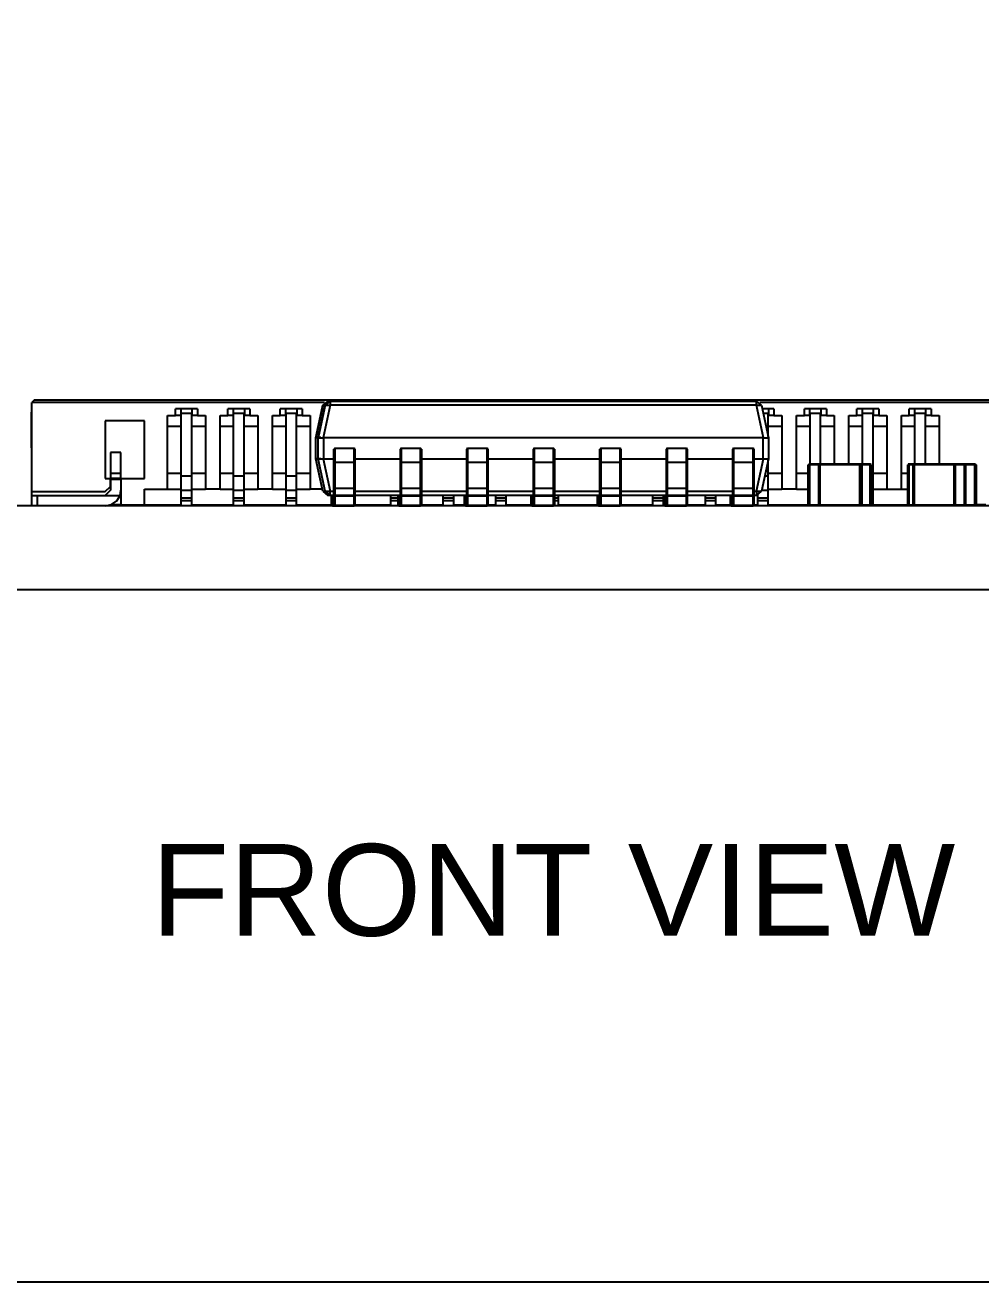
# Model space of a CAD drawing. Header units: millimetres. Extents: x 5 to 205, y 5 to 144.
# Drawn here: x 51.43 to 69.66, y 5 to 28.97 of the extents above; entities that cross this region are included whole.
import ezdxf
from ezdxf.enums import TextEntityAlignment as Align

# ---------------------------------------------------------------- set-up
doc = ezdxf.new("R2010")
doc.units = ezdxf.units.MM
for name, color, linetype in [('PARTS', 8, 'CONTINUOUS'), ('SHEET', 7, 'CONTINUOUS'), ('TEXT', 7, 'CONTINUOUS')]:
    doc.layers.add(name, color=color, linetype=linetype)
doc.styles.add('CJK', font='arial.ttf')

msp = doc.modelspace()

# ---------------------------------------------------------------- linework, layer by layer
at = {"layer": 'PARTS'}
for points in [[(51.605, 21.82), (51.555, 21.77)], [(51.605, 21.82), (51.555, 21.77)], [(51.605, 21.82), (71.405, 21.82)], [(51.545, 21.532), (51.545, 21.583)], [(51.545, 21.583), (51.555, 21.583)], [(51.555, 20.07), (51.555, 21.77)], [(57.136, 21.77), (51.555, 21.77)], [(54.295, 21.52), (54.295, 21.65)], [(54.715, 21.65), (54.295, 21.65)], [(54.395, 21.65), (54.395, 21.52)], [(54.615, 21.52), (54.615, 21.65)], [(54.715, 21.65), (54.715, 21.52)], [(55.295, 21.52), (55.295, 21.65)], [(55.715, 21.65), (55.295, 21.65)], [(55.395, 21.65), (55.395, 21.52)], [(55.615, 21.52), (55.615, 21.65)], [(55.715, 21.65), (55.715, 21.52)], [(56.295, 21.52), (56.295, 21.65)], [(56.715, 21.65), (56.295, 21.65)], [(56.395, 21.65), (56.395, 21.52)], [(56.615, 21.52), (56.615, 21.65)], [(56.715, 21.65), (56.715, 21.52)], [(57.107, 21.718), (56.974, 21.098)], [(56.974, 21.098), (57.107, 21.718)], [(57.151, 21.718), (57.018, 21.098)], [(57.018, 21.098), (57.151, 21.718)], [(57.205, 21.797), (57.107, 21.718)], [(57.205, 21.797), (57.107, 21.718)], [(57.107, 21.718), (57.153, 21.726)], [(57.249, 21.718), (57.116, 21.098)], [(57.249, 21.797), (57.151, 21.718)], [(57.249, 21.797), (57.151, 21.718)], [(57.151, 21.718), (57.249, 21.718)], [(57.205, 21.797), (57.249, 21.797)], [(57.205, 21.797), (57.205, 21.787)], [(57.249, 21.797), (65.379, 21.797)], [(57.249, 21.797), (57.249, 21.718)], [(65.379, 21.718), (57.249, 21.718)], [(57.501, 21.798), (57.545, 21.798)], [(57.501, 21.798), (57.501, 21.797)], [(57.545, 21.798), (57.591, 21.798)], [(57.545, 21.798), (57.545, 21.797)], [(57.591, 21.798), (57.608, 21.798)], [(57.591, 21.798), (57.591, 21.797)], [(57.608, 21.798), (57.655, 21.798)], [(57.608, 21.798), (57.608, 21.797)], [(57.655, 21.798), (57.661, 21.798)], [(57.655, 21.798), (57.655, 21.797)], [(57.661, 21.798), (57.68, 21.798)], [(57.661, 21.798), (57.661, 21.797)], [(57.68, 21.798), (57.698, 21.798)], [(57.68, 21.798), (57.68, 21.797)], [(57.698, 21.798), (57.744, 21.798)], [(57.698, 21.798), (57.698, 21.797)], [(57.744, 21.798), (57.761, 21.798)], [(57.744, 21.798), (57.744, 21.797)], [(57.761, 21.798), (57.807, 21.798)], [(57.761, 21.798), (57.761, 21.797)], [(57.807, 21.798), (57.807, 21.797)], [(57.807, 21.798), (57.814, 21.798)], [(57.814, 21.798), (57.832, 21.798)], [(57.814, 21.798), (57.814, 21.797)], [(57.832, 21.798), (57.879, 21.798)], [(57.832, 21.798), (57.832, 21.797)], [(57.879, 21.798), (57.913, 21.798)], [(57.879, 21.798), (57.879, 21.797)], [(57.913, 21.798), (57.913, 21.797)], [(57.913, 21.798), (57.932, 21.798)], [(57.932, 21.798), (57.932, 21.797)], [(57.932, 21.798), (57.936, 21.798)], [(57.936, 21.798), (57.936, 21.797)], [(57.936, 21.798), (57.939, 21.798)], [(57.939, 21.798), (57.939, 21.797)], [(57.939, 21.798), (58.002, 21.798)], [(58.002, 21.798), (58.002, 21.797)], [(58.002, 21.798), (58.006, 21.798)], [(58.006, 21.798), (58.016, 21.798)], [(58.006, 21.798), (58.006, 21.797)], [(58.016, 21.798), (58.026, 21.798)], [(58.016, 21.798), (58.016, 21.798)], [(58.016, 21.798), (58.016, 21.797)], [(58.016, 21.798), (58.016, 21.797)], [(58.026, 21.798), (58.026, 21.797)], [(58.026, 21.798), (58.055, 21.798)], [(58.055, 21.798), (58.1, 21.798)], [(58.055, 21.798), (58.055, 21.797)], [(58.1, 21.798), (58.118, 21.798)], [(58.1, 21.798), (58.1, 21.797)], [(58.118, 21.798), (58.121, 21.798)], [(58.118, 21.798), (58.118, 21.797)], [(58.121, 21.798), (58.121, 21.797)], [(58.121, 21.798), (58.123, 21.798)], [(58.123, 21.798), (58.123, 21.797)], [(58.123, 21.798), (58.171, 21.798)], [(58.171, 21.798), (58.171, 21.797)], [(58.171, 21.798), (58.187, 21.798)], [(58.187, 21.798), (58.187, 21.797)], [(58.243, 21.798), (58.287, 21.798)], [(58.243, 21.798), (58.243, 21.797)], [(58.287, 21.798), (58.373, 21.798)], [(58.287, 21.798), (58.287, 21.797)], [(58.373, 21.798), (58.419, 21.798)], [(58.373, 21.798), (58.373, 21.797)], [(58.419, 21.798), (58.537, 21.798)], [(58.419, 21.798), (58.419, 21.797)], [(58.537, 21.798), (58.641, 21.798)], [(58.537, 21.798), (58.537, 21.797)], [(58.641, 21.798), (58.679, 21.798)], [(58.641, 21.798), (58.641, 21.797)], [(58.679, 21.798), (58.699, 21.798)], [(58.679, 21.798), (58.679, 21.797)], [(58.699, 21.798), (58.799, 21.798)], [(58.699, 21.798), (58.699, 21.797)], [(58.799, 21.798), (58.84, 21.798)], [(58.799, 21.798), (58.799, 21.797)], [(58.84, 21.798), (58.84, 21.797)], [(65.477, 21.718), (65.379, 21.797)], [(65.477, 21.718), (65.379, 21.797)], [(65.379, 21.718), (65.379, 21.797)], [(65.379, 21.718), (65.477, 21.718)], [(65.512, 21.098), (65.379, 21.718)], [(71.455, 21.77), (65.448, 21.77)], [(65.477, 21.718), (65.61, 21.098)], [(65.715, 21.65), (65.492, 21.65)], [(65.615, 21.52), (65.615, 21.65)], [(65.715, 21.65), (65.715, 21.52)], [(66.295, 21.52), (66.295, 21.65)], [(66.715, 21.65), (66.295, 21.65)], [(66.395, 21.65), (66.395, 21.52)], [(66.615, 21.52), (66.615, 21.65)], [(66.715, 21.65), (66.715, 21.52)], [(67.295, 21.52), (67.295, 21.65)], [(67.715, 21.65), (67.295, 21.65)], [(67.395, 21.65), (67.395, 21.52)], [(67.615, 21.52), (67.615, 21.65)], [(67.715, 21.65), (67.715, 21.52)], [(68.295, 21.52), (68.295, 21.65)], [(68.715, 21.65), (68.295, 21.65)], [(68.395, 21.65), (68.395, 21.52)], [(68.615, 21.52), (68.615, 21.65)], [(68.715, 21.65), (68.715, 21.52)], [(51.545, 21.528), (51.545, 21.532)], [(51.545, 21.532), (51.555, 21.532)], [(51.545, 21.325), (51.545, 21.528)], [(51.545, 21.528), (51.555, 21.528)], [(52.955, 21.42), (52.955, 20.32)], [(53.705, 21.42), (52.955, 21.42)], [(53.705, 20.32), (53.705, 21.42)], [(54.145, 20.12), (54.145, 21.52)], [(54.145, 21.52), (54.295, 21.52)], [(54.395, 21.52), (54.295, 21.52)], [(54.405, 21.57), (54.605, 21.57)], [(54.405, 20.37), (54.405, 21.57)], [(54.605, 20.37), (54.605, 21.57)], [(54.715, 21.52), (54.615, 21.52)], [(54.715, 21.52), (54.865, 21.52)], [(54.865, 21.52), (54.865, 20.12)], [(55.145, 20.12), (55.145, 21.52)], [(55.145, 21.52), (55.295, 21.52)], [(55.395, 21.52), (55.295, 21.52)], [(55.405, 21.57), (55.605, 21.57)], [(55.405, 20.37), (55.405, 21.57)], [(55.605, 20.37), (55.605, 21.57)], [(55.715, 21.52), (55.615, 21.52)], [(55.715, 21.52), (55.865, 21.52)], [(55.865, 21.52), (55.865, 20.12)], [(56.145, 20.12), (56.145, 21.52)], [(56.145, 21.52), (56.295, 21.52)], [(56.395, 21.52), (56.295, 21.52)], [(56.405, 21.57), (56.605, 21.57)], [(56.405, 20.37), (56.405, 21.57)], [(56.605, 20.37), (56.605, 21.57)], [(56.715, 21.52), (56.615, 21.52)], [(56.715, 21.52), (56.865, 21.52)], [(56.865, 21.52), (56.865, 20.12)], [(65.509, 21.57), (65.605, 21.57)], [(65.605, 21.12), (65.605, 21.57)], [(65.715, 21.52), (65.615, 21.52)], [(65.715, 21.52), (65.865, 21.52)], [(65.865, 21.52), (65.865, 20.12)], [(66.145, 20.12), (66.145, 21.52)], [(66.145, 21.52), (66.295, 21.52)], [(66.395, 21.52), (66.295, 21.52)], [(66.405, 21.57), (66.605, 21.57)], [(66.405, 20.6), (66.405, 21.57)], [(66.605, 20.6), (66.605, 21.57)], [(66.715, 21.52), (66.615, 21.52)], [(66.715, 21.52), (66.865, 21.52)], [(66.865, 21.52), (66.865, 20.6)], [(67.145, 20.6), (67.145, 21.52)], [(67.145, 21.52), (67.295, 21.52)], [(67.395, 21.52), (67.295, 21.52)], [(67.405, 21.57), (67.605, 21.57)], [(67.405, 20.6), (67.405, 21.57)], [(67.605, 20.37), (67.605, 21.57)], [(67.715, 21.52), (67.615, 21.52)], [(67.715, 21.52), (67.865, 21.52)], [(67.865, 21.52), (67.865, 20.12)], [(68.145, 20.12), (68.145, 21.52)], [(68.145, 21.52), (68.295, 21.52)], [(68.395, 21.52), (68.295, 21.52)], [(68.405, 21.57), (68.605, 21.57)], [(68.405, 20.6), (68.405, 21.57)], [(68.605, 20.6), (68.605, 21.57)], [(68.715, 21.52), (68.615, 21.52)], [(68.715, 21.52), (68.865, 21.52)], [(68.865, 21.52), (68.865, 20.6)], [(51.545, 21.322), (51.545, 21.325)], [(51.545, 21.325), (51.555, 21.325)], [(51.545, 21.322), (51.555, 21.322)], [(51.545, 21.206), (51.545, 21.322)], [(51.545, 21.002), (51.545, 21.206)], [(51.545, 21.206), (51.555, 21.206)], [(54.145, 21.32), (54.405, 21.32)], [(54.605, 21.32), (54.865, 21.32)], [(55.145, 21.32), (55.405, 21.32)], [(55.605, 21.32), (55.865, 21.32)], [(56.145, 21.32), (56.405, 21.32)], [(56.605, 21.32), (56.865, 21.32)], [(56.974, 21.098), (57.019, 21.102)], [(56.974, 20.699), (56.974, 21.098)], [(56.974, 21.098), (56.974, 21.098)], [(56.974, 21.098), (56.974, 21.098)], [(57.019, 21.102), (56.983, 21.101)], [(57.018, 20.699), (57.018, 21.098)], [(57.018, 21.098), (57.018, 21.098)], [(57.018, 21.098), (57.018, 21.098)], [(57.018, 21.098), (57.116, 21.098)], [(57.067, 21.102), (57.027, 21.101)], [(57.116, 21.098), (57.118, 21.098)], [(65.51, 21.098), (57.118, 21.098)], [(57.118, 21.098), (57.118, 20.699)], [(65.51, 21.098), (65.512, 21.098)], [(65.51, 20.699), (65.51, 21.098)], [(65.512, 21.098), (65.61, 21.098)], [(65.605, 21.32), (65.865, 21.32)], [(65.61, 21.098), (65.61, 21.098)], [(65.61, 21.098), (65.61, 21.098)], [(65.61, 21.098), (65.61, 21.098)], [(65.61, 21.098), (65.61, 20.699)], [(65.61, 21.098), (65.61, 21.098)], [(65.61, 21.098), (65.61, 21.098)], [(65.61, 21.098), (65.61, 21.098)], [(66.145, 21.32), (66.405, 21.32)], [(66.605, 21.32), (66.865, 21.32)], [(67.145, 21.32), (67.405, 21.32)], [(67.605, 21.32), (67.865, 21.32)], [(68.145, 21.32), (68.405, 21.32)], [(68.605, 21.32), (68.865, 21.32)], [(51.545, 20.98), (51.545, 21.002)], [(51.545, 21.002), (51.555, 21.002)], [(51.545, 20.934), (51.545, 20.98)], [(51.545, 20.98), (51.555, 20.98)], [(51.545, 20.934), (51.555, 20.934)], [(51.545, 20.906), (51.545, 20.934)], [(51.545, 20.906), (51.555, 20.906)], [(57.333, 20.898), (57.318, 20.883)], [(57.333, 20.898), (57.318, 20.883)], [(57.318, 20.63), (57.318, 20.757), (57.318, 20.883)], [(57.333, 20.898), (57.703, 20.898)], [(57.333, 20.898), (57.333, 20.767), (57.333, 20.635)], [(57.718, 20.883), (57.703, 20.898)], [(57.703, 20.635), (57.703, 20.767), (57.703, 20.898)], [(57.718, 20.883), (57.703, 20.898)], [(57.718, 20.883), (57.718, 20.757), (57.718, 20.63)], [(58.602, 20.898), (58.587, 20.883)], [(58.602, 20.898), (58.587, 20.883)], [(58.587, 20.63), (58.587, 20.757), (58.587, 20.883)], [(58.602, 20.898), (58.971, 20.898)], [(58.602, 20.898), (58.602, 20.767), (58.602, 20.635)], [(58.986, 20.883), (58.971, 20.898)], [(58.971, 20.635), (58.971, 20.767), (58.971, 20.898)], [(58.986, 20.883), (58.971, 20.898)], [(58.986, 20.883), (58.986, 20.757), (58.986, 20.63)], [(59.87, 20.898), (59.855, 20.883)], [(59.87, 20.898), (59.855, 20.883)], [(59.855, 20.63), (59.855, 20.757), (59.855, 20.883)], [(59.87, 20.898), (60.24, 20.898)], [(59.87, 20.898), (59.87, 20.767), (59.87, 20.635)], [(60.255, 20.883), (60.24, 20.898)], [(60.24, 20.635), (60.24, 20.767), (60.24, 20.898)], [(60.255, 20.883), (60.24, 20.898)], [(60.255, 20.883), (60.255, 20.757), (60.255, 20.63)], [(61.139, 20.898), (61.124, 20.883)], [(61.139, 20.898), (61.124, 20.883)], [(61.124, 20.63), (61.124, 20.757), (61.124, 20.883)], [(61.139, 20.898), (61.509, 20.898)], [(61.139, 20.898), (61.139, 20.767), (61.139, 20.635)], [(61.524, 20.883), (61.509, 20.898)], [(61.509, 20.635), (61.509, 20.767), (61.509, 20.898)], [(61.524, 20.883), (61.509, 20.898)], [(61.524, 20.883), (61.524, 20.757), (61.524, 20.63)], [(62.408, 20.898), (62.393, 20.883)], [(62.408, 20.898), (62.393, 20.883)], [(62.393, 20.63), (62.393, 20.757), (62.393, 20.883)], [(62.408, 20.898), (62.778, 20.898)], [(62.408, 20.898), (62.408, 20.767), (62.408, 20.635)], [(62.793, 20.883), (62.778, 20.898)], [(62.778, 20.635), (62.778, 20.767), (62.778, 20.898)], [(62.793, 20.883), (62.778, 20.898)], [(62.793, 20.883), (62.793, 20.757), (62.793, 20.63)], [(63.677, 20.898), (63.662, 20.883)], [(63.677, 20.898), (63.662, 20.883)], [(63.662, 20.63), (63.662, 20.757), (63.662, 20.883)], [(63.677, 20.898), (64.046, 20.898)], [(63.677, 20.898), (63.677, 20.767), (63.677, 20.635)], [(64.061, 20.883), (64.046, 20.898)], [(64.046, 20.635), (64.046, 20.767), (64.046, 20.898)], [(64.061, 20.883), (64.046, 20.898)], [(64.061, 20.883), (64.061, 20.757), (64.061, 20.63)], [(64.945, 20.898), (64.93, 20.883)], [(64.945, 20.898), (64.93, 20.883)], [(64.93, 20.63), (64.93, 20.757), (64.93, 20.883)], [(64.945, 20.898), (65.315, 20.898)], [(64.945, 20.898), (64.945, 20.767), (64.945, 20.635)], [(65.33, 20.883), (65.315, 20.898)], [(65.315, 20.635), (65.315, 20.767), (65.315, 20.898)], [(65.33, 20.883), (65.315, 20.898)], [(65.33, 20.883), (65.33, 20.757), (65.33, 20.63)], [(53.255, 20.82), (53.055, 20.82)], [(53.055, 20.82), (53.055, 20.32)], [(53.255, 20.32), (53.255, 20.82)], [(56.974, 20.699), (56.974, 20.698)], [(56.974, 20.698), (56.974, 20.699)], [(57.107, 20.078), (56.974, 20.698)], [(56.974, 20.698), (57.019, 20.695)], [(57.019, 20.695), (56.983, 20.695)], [(57.018, 20.699), (57.018, 20.698)], [(57.018, 20.698), (57.018, 20.699)], [(57.151, 20.078), (57.018, 20.698)], [(57.018, 20.698), (57.116, 20.698)], [(57.067, 20.695), (57.027, 20.695)], [(57.118, 20.699), (57.116, 20.698)], [(57.116, 20.698), (57.249, 20.078)], [(57.118, 20.699), (57.318, 20.699)], [(57.333, 20.635), (57.318, 20.63)], [(57.318, 20.131), (57.318, 20.63)], [(57.333, 20.635), (57.703, 20.635)], [(57.333, 20.635), (57.333, 20.137)], [(57.703, 20.137), (57.703, 20.635)], [(57.718, 20.63), (57.703, 20.635)], [(57.718, 20.572), (57.718, 20.714)], [(57.718, 20.699), (58.587, 20.699)], [(57.718, 20.63), (57.718, 20.131)], [(58.602, 20.635), (58.587, 20.63)], [(58.587, 20.131), (58.587, 20.63)], [(58.602, 20.635), (58.971, 20.635)], [(58.602, 20.635), (58.602, 20.137)], [(58.971, 20.137), (58.971, 20.635)], [(58.986, 20.63), (58.971, 20.635)], [(58.986, 20.572), (58.986, 20.714)], [(58.986, 20.699), (59.855, 20.699)], [(58.986, 20.63), (58.986, 20.131)], [(59.855, 20.714), (59.855, 20.63)], [(59.87, 20.635), (59.855, 20.63)], [(59.855, 20.131), (59.855, 20.63)], [(59.87, 20.635), (60.24, 20.635)], [(59.87, 20.635), (59.87, 20.137)], [(60.24, 20.137), (60.24, 20.635)], [(60.255, 20.63), (60.24, 20.635)], [(60.255, 20.572), (60.255, 20.714)], [(60.255, 20.699), (61.124, 20.699)], [(60.255, 20.63), (60.255, 20.131)], [(61.139, 20.635), (61.124, 20.63)], [(61.124, 20.131), (61.124, 20.63)], [(61.139, 20.635), (61.509, 20.635)], [(61.139, 20.635), (61.139, 20.137)], [(61.509, 20.137), (61.509, 20.635)], [(61.524, 20.63), (61.509, 20.635)], [(61.524, 20.572), (61.524, 20.714)], [(61.524, 20.699), (62.393, 20.699)], [(61.524, 20.63), (61.524, 20.131)], [(62.408, 20.635), (62.393, 20.63)], [(62.393, 20.131), (62.393, 20.63)], [(62.408, 20.635), (62.778, 20.635)], [(62.408, 20.635), (62.408, 20.137)], [(62.778, 20.137), (62.778, 20.635)], [(62.793, 20.63), (62.778, 20.635)], [(62.793, 20.572), (62.793, 20.714)], [(62.793, 20.699), (63.662, 20.699)], [(62.793, 20.63), (62.793, 20.131)], [(63.677, 20.635), (63.662, 20.63)], [(63.662, 20.131), (63.662, 20.63)], [(63.677, 20.635), (64.046, 20.635)], [(63.677, 20.635), (63.677, 20.137)], [(64.046, 20.137), (64.046, 20.635)], [(64.061, 20.63), (64.046, 20.635)], [(64.061, 20.572), (64.061, 20.714)], [(64.061, 20.699), (64.93, 20.699)], [(64.061, 20.63), (64.061, 20.131)], [(64.945, 20.635), (64.93, 20.63)], [(64.93, 20.131), (64.93, 20.63)], [(64.945, 20.635), (65.315, 20.635)], [(64.945, 20.635), (64.945, 20.137)], [(65.315, 20.137), (65.315, 20.635)], [(65.33, 20.63), (65.315, 20.635)], [(65.33, 20.572), (65.33, 20.714)], [(65.33, 20.699), (65.51, 20.699)], [(65.33, 20.63), (65.33, 20.131)], [(65.379, 20.078), (65.512, 20.698)], [(65.61, 20.698), (65.477, 20.078)], [(65.61, 20.698), (65.477, 20.078)], [(65.61, 20.698), (65.477, 20.078)], [(65.61, 20.698), (65.477, 20.078)], [(65.61, 20.698), (65.477, 20.078)], [(65.512, 20.698), (65.51, 20.699)], [(65.512, 20.698), (65.61, 20.698)], [(65.605, 20.37), (65.605, 20.677)], [(65.61, 20.699), (65.61, 20.698)], [(65.61, 20.699), (65.61, 20.698)], [(65.61, 20.699), (65.61, 20.698)], [(65.61, 20.699), (65.61, 20.698)], [(65.61, 20.698), (65.61, 20.699)], [(65.61, 20.699), (65.61, 20.698)], [(53.055, 20.42), (53.255, 20.42)], [(54.145, 20.42), (54.405, 20.42)], [(54.605, 20.42), (54.865, 20.42)], [(55.145, 20.42), (55.405, 20.42)], [(55.605, 20.42), (55.865, 20.42)], [(56.145, 20.42), (56.405, 20.42)], [(56.605, 20.42), (56.865, 20.42)], [(65.605, 20.42), (65.865, 20.42)], [(66.145, 20.42), (66.37, 20.42)], [(66.39, 20.6), (66.37, 20.58)], [(66.39, 20.6), (66.37, 20.58)], [(66.37, 19.82), (66.37, 20.58)], [(66.39, 20.58), (66.37, 20.58)], [(66.379, 20.597), (66.377, 20.595)], [(66.39, 20.6), (66.59, 20.6)], [(66.39, 20.58), (66.39, 20.6)], [(66.57, 20.58), (66.39, 20.58)], [(66.39, 20.58), (66.39, 19.82)], [(66.59, 20.6), (66.57, 20.58)], [(66.59, 20.6), (66.57, 20.58)], [(66.57, 19.82), (66.57, 20.58)], [(66.59, 20.58), (66.57, 20.58)], [(66.579, 20.597), (66.577, 20.595)], [(66.59, 20.6), (67.35, 20.6)], [(66.59, 20.58), (66.59, 20.6)], [(67.35, 20.58), (66.59, 20.58)], [(66.59, 20.58), (66.59, 19.82)], [(67.37, 20.58), (67.35, 20.6)], [(67.35, 20.6), (67.368, 20.6)], [(67.37, 20.58), (67.35, 20.6)], [(67.35, 20.58), (67.35, 20.6)], [(67.35, 19.82), (67.35, 20.58)], [(67.35, 20.58), (67.37, 20.58)], [(67.367, 20.591), (67.365, 20.593)], [(67.368, 20.6), (67.55, 20.6)], [(67.388, 20.58), (67.368, 20.6)], [(67.388, 20.58), (67.368, 20.6)], [(67.368, 20.589), (67.368, 20.6)], [(67.37, 20.58), (67.37, 19.82)], [(67.37, 20.58), (67.388, 20.58)], [(67.385, 20.591), (67.383, 20.593)], [(67.388, 20.58), (67.388, 19.82)], [(67.55, 20.58), (67.388, 20.58)], [(67.57, 20.58), (67.55, 20.6)], [(67.57, 20.58), (67.55, 20.6)], [(67.55, 20.58), (67.55, 20.6)], [(67.55, 19.82), (67.55, 20.58)], [(67.55, 20.58), (67.57, 20.58)], [(67.567, 20.591), (67.565, 20.593)], [(67.57, 20.58), (67.57, 19.82)], [(67.57, 19.82), (67.57, 19.929), (67.57, 20.037), (67.57, 20.146), (67.57, 20.254), (67.57, 20.363), (67.57, 20.471), (67.57, 20.58)], [(67.605, 20.42), (67.865, 20.42)], [(68.145, 20.42), (68.27, 20.42)], [(68.29, 20.6), (68.27, 20.58)], [(68.29, 20.6), (68.27, 20.58)], [(68.27, 19.82), (68.27, 20.58)], [(68.29, 20.58), (68.27, 20.58)], [(68.279, 20.597), (68.277, 20.595)], [(68.29, 20.6), (68.39, 20.6)], [(68.29, 20.58), (68.29, 20.6)], [(68.37, 20.58), (68.29, 20.58)], [(68.29, 20.58), (68.29, 19.82)], [(68.39, 20.6), (68.37, 20.58)], [(68.39, 20.6), (68.37, 20.58)], [(68.37, 19.82), (68.37, 20.58)], [(68.39, 20.58), (68.37, 20.58)], [(68.379, 20.597), (68.377, 20.595)], [(68.39, 20.6), (69.15, 20.6)], [(68.39, 20.58), (68.39, 20.6)], [(69.15, 20.58), (68.39, 20.58)], [(68.39, 20.58), (68.39, 19.82)], [(69.15, 20.6), (69.35, 20.6)], [(69.17, 20.58), (69.15, 20.6)], [(69.17, 20.58), (69.15, 20.6)], [(69.15, 20.58), (69.15, 20.6)], [(69.15, 19.82), (69.15, 20.58)], [(69.15, 20.58), (69.17, 20.58)], [(69.167, 20.591), (69.165, 20.593)], [(69.17, 20.58), (69.17, 19.82)], [(69.35, 20.58), (69.17, 20.58)], [(69.35, 20.6), (69.55, 20.6)], [(69.37, 20.58), (69.35, 20.6)], [(69.37, 20.58), (69.35, 20.6)], [(69.35, 20.58), (69.35, 20.6)], [(69.35, 19.82), (69.35, 20.58)], [(69.35, 20.58), (69.37, 20.58)], [(69.367, 20.591), (69.365, 20.593)], [(69.37, 20.58), (69.37, 19.82)], [(69.55, 20.58), (69.37, 20.58)], [(69.57, 20.58), (69.55, 20.6)], [(69.57, 20.58), (69.55, 20.6)], [(69.55, 20.58), (69.55, 20.6)], [(69.55, 19.82), (69.55, 20.58)], [(69.55, 20.58), (69.57, 20.58)], [(69.567, 20.591), (69.565, 20.593)], [(69.57, 20.58), (69.57, 19.82)], [(52.955, 20.32), (53.055, 20.32)], [(52.955, 20.07), (53.055, 20.17)], [(53.255, 20.32), (53.055, 20.32)], [(53.055, 20.17), (53.055, 20.32)], [(53.255, 20.3), (53.055, 20.3)], [(53.055, 20.3), (53.055, 20.1)], [(53.255, 20.32), (53.705, 20.32)], [(53.255, 20.32), (53.255, 19.82)], [(54.405, 20.37), (54.605, 20.37)], [(54.405, 20.1), (54.405, 20.37)], [(54.605, 20.1), (54.605, 20.37)], [(55.405, 20.37), (55.605, 20.37)], [(55.405, 20.1), (55.405, 20.37)], [(55.605, 20.1), (55.605, 20.37)], [(56.405, 20.37), (56.605, 20.37)], [(56.405, 20.1), (56.405, 20.37)], [(56.605, 20.1), (56.605, 20.37)], [(57.333, 20.137), (57.318, 20.131)], [(57.333, 20.137), (57.333, 20.005)], [(57.333, 20.137), (57.703, 20.137)], [(57.703, 20.005), (57.703, 20.137)], [(57.718, 20.131), (57.703, 20.137)], [(58.602, 20.137), (58.587, 20.131)], [(58.602, 20.137), (58.602, 20.005)], [(58.602, 20.137), (58.971, 20.137)], [(58.971, 20.005), (58.971, 20.137)], [(58.986, 20.131), (58.971, 20.137)], [(59.87, 20.137), (59.855, 20.131)], [(59.87, 20.137), (59.87, 20.005)], [(59.87, 20.137), (60.24, 20.137)], [(60.24, 20.005), (60.24, 20.137)], [(60.255, 20.131), (60.24, 20.137)], [(61.139, 20.137), (61.124, 20.131)], [(61.139, 20.137), (61.139, 20.005)], [(61.139, 20.137), (61.509, 20.137)], [(61.509, 20.005), (61.509, 20.137)], [(61.524, 20.131), (61.509, 20.137)], [(62.408, 20.137), (62.393, 20.131)], [(62.408, 20.137), (62.408, 20.005)], [(62.408, 20.137), (62.778, 20.137)], [(62.778, 20.005), (62.778, 20.137)], [(62.793, 20.131), (62.778, 20.137)], [(63.677, 20.137), (63.662, 20.131)], [(63.677, 20.137), (63.677, 20.005)], [(63.677, 20.137), (64.046, 20.137)], [(64.046, 20.005), (64.046, 20.137)], [(64.061, 20.131), (64.046, 20.137)], [(64.945, 20.137), (64.93, 20.131)], [(64.945, 20.137), (64.945, 20.005)], [(64.945, 20.137), (65.315, 20.137)], [(65.315, 20.005), (65.315, 20.137)], [(65.33, 20.131), (65.315, 20.137)], [(65.539, 20.37), (65.605, 20.37)], [(65.605, 20.1), (65.605, 20.37)], [(67.57, 20.37), (67.605, 20.37)], [(67.605, 20.1), (67.605, 20.37)], [(51.555, 20), (51.555, 20.07)], [(51.555, 20.07), (52.955, 20.07)], [(51.555, 20), (51.655, 20)], [(51.555, 19.8), (51.555, 20)], [(51.655, 20), (52.955, 20)], [(51.655, 20), (51.655, 19.8)], [(53.055, 20.1), (52.955, 20)], [(52.955, 19.8), (53.075, 19.825), (53.175, 19.895), (53.238, 20)], [(52.955, 20), (53.238, 20)], [(53.238, 20), (53.255, 20.1)], [(53.705, 19.82), (53.705, 20.12)], [(53.705, 20.12), (54.145, 20.12)], [(54.145, 20.12), (54.405, 20.12)], [(54.405, 20.1), (54.605, 20.1)], [(54.405, 19.95), (54.405, 20.1)], [(54.405, 19.9), (54.405, 19.95)], [(54.405, 19.95), (54.605, 19.95)], [(54.405, 19.8), (54.405, 19.9)], [(54.405, 19.9), (54.605, 19.9)], [(54.605, 20.12), (54.865, 20.12)], [(54.605, 19.95), (54.605, 20.1)], [(54.605, 19.9), (54.605, 19.95)], [(54.605, 19.8), (54.605, 19.9)], [(55.145, 20.12), (54.865, 20.12)], [(55.145, 20.12), (55.405, 20.12)], [(55.405, 20.1), (55.605, 20.1)], [(55.405, 19.95), (55.405, 20.1)], [(55.405, 19.9), (55.405, 19.95)], [(55.405, 19.95), (55.605, 19.95)], [(55.405, 19.8), (55.405, 19.9)], [(55.405, 19.9), (55.605, 19.9)], [(55.605, 20.12), (55.865, 20.12)], [(55.605, 19.95), (55.605, 20.1)], [(55.605, 19.9), (55.605, 19.95)], [(55.605, 19.8), (55.605, 19.9)], [(56.145, 20.12), (55.865, 20.12)], [(56.145, 20.12), (56.405, 20.12)], [(56.405, 20.1), (56.605, 20.1)], [(56.405, 19.95), (56.405, 20.1)], [(56.405, 19.9), (56.405, 19.95)], [(56.405, 19.95), (56.605, 19.95)], [(56.405, 19.8), (56.405, 19.9)], [(56.405, 19.9), (56.605, 19.9)], [(56.605, 20.12), (56.865, 20.12)], [(56.605, 19.95), (56.605, 20.1)], [(56.605, 19.9), (56.605, 19.95)], [(56.605, 19.8), (56.605, 19.9)], [(57.098, 20.12), (56.865, 20.12)], [(57.107, 20.078), (57.205, 19.999)], [(57.107, 20.078), (57.153, 20.071)], [(57.107, 20.078), (57.205, 19.999)], [(57.151, 20.078), (57.249, 19.999)], [(57.151, 20.078), (57.249, 20.078)], [(57.151, 20.078), (57.249, 19.999)], [(57.205, 19.999), (57.205, 20.009)], [(57.249, 19.999), (57.205, 19.999)], [(57.249, 20.078), (57.318, 20.078)], [(57.249, 19.999), (57.249, 20.078)], [(57.318, 19.999), (57.249, 19.999)], [(57.274, 19.99), (57.274, 19.999)], [(57.277, 19.999), (57.274, 19.99)], [(57.285, 19.999), (57.274, 19.985)], [(57.274, 19.821), (57.274, 19.99)], [(57.274, 19.985), (57.274, 19.99)], [(57.274, 19.985), (57.274, 19.815)], [(57.274, 19.815), (57.274, 19.985)], [(57.274, 19.985), (57.274, 19.821)], [(57.289, 19.984), (57.274, 19.985)], [(57.289, 19.999), (57.289, 19.985)], [(57.289, 19.985), (57.289, 19.984)], [(57.289, 19.984), (57.289, 19.814)], [(57.318, 19.984), (57.289, 19.984)], [(57.318, 19.99), (57.318, 20.131)], [(57.333, 20.005), (57.318, 19.99)], [(57.333, 20), (57.318, 19.985)], [(57.318, 19.985), (57.318, 19.99)], [(57.318, 19.99), (57.318, 19.821)], [(57.318, 19.985), (57.318, 19.815)], [(57.318, 19.821), (57.318, 19.985)], [(57.318, 19.815), (57.318, 19.985)], [(57.333, 19.984), (57.318, 19.985)], [(57.333, 20.005), (57.703, 20.005)], [(57.333, 20.005), (57.333, 20)], [(57.333, 20), (57.703, 20)], [(57.333, 20), (57.333, 19.985)], [(57.333, 19.985), (57.333, 19.984)], [(57.333, 19.984), (57.333, 19.814)], [(57.703, 19.984), (57.333, 19.984)], [(57.703, 20), (57.703, 20.005)], [(57.718, 19.99), (57.703, 20.005)], [(57.703, 20), (57.703, 19.985)], [(57.718, 19.985), (57.703, 20)], [(57.718, 19.985), (57.703, 19.984)], [(57.703, 19.985), (57.703, 19.984)], [(57.703, 19.814), (57.703, 19.984)], [(57.718, 20.131), (57.718, 19.99)], [(57.718, 20.078), (58.587, 20.078)], [(57.718, 19.821), (57.718, 19.947), (57.718, 20.073)], [(58.587, 19.999), (57.718, 19.999)], [(57.718, 19.985), (57.718, 19.99)], [(57.718, 19.985), (57.718, 19.99)], [(57.718, 19.985), (57.718, 19.99)], [(57.718, 19.985), (57.718, 19.99)], [(57.718, 19.99), (57.718, 19.821)], [(57.718, 19.99), (57.718, 19.985)], [(57.718, 19.985), (57.718, 19.99)], [(57.718, 19.985), (57.718, 19.815)], [(57.718, 19.985), (57.718, 19.815)], [(57.718, 19.985), (57.718, 19.815)], [(57.718, 19.985), (57.718, 19.815)], [(57.718, 19.985), (57.718, 19.815)], [(58.405, 19.95), (58.405, 19.999)], [(58.405, 19.9), (58.405, 19.95)], [(58.405, 19.95), (58.543, 19.95)], [(58.405, 19.8), (58.405, 19.9)], [(58.405, 19.9), (58.543, 19.9)], [(58.543, 19.99), (58.543, 19.999)], [(58.546, 19.999), (58.543, 19.99)], [(58.554, 19.999), (58.543, 19.985)], [(58.543, 19.821), (58.543, 19.99)], [(58.543, 19.985), (58.543, 19.99)], [(58.543, 19.985), (58.543, 19.815)], [(58.543, 19.815), (58.543, 19.985)], [(58.543, 19.985), (58.543, 19.821)], [(58.558, 19.984), (58.543, 19.985)], [(58.558, 19.999), (58.558, 19.985)], [(58.558, 19.985), (58.558, 19.984)], [(58.558, 19.984), (58.558, 19.814)], [(58.587, 19.984), (58.558, 19.984)], [(58.587, 19.99), (58.587, 20.131)], [(58.602, 20.005), (58.587, 19.99)], [(58.602, 20), (58.587, 19.985)], [(58.587, 19.821), (58.587, 19.99)], [(58.587, 19.985), (58.587, 19.99)], [(58.587, 19.99), (58.587, 19.821)], [(58.587, 19.985), (58.587, 19.815)], [(58.587, 19.815), (58.587, 19.985)], [(58.602, 19.984), (58.587, 19.985)], [(58.602, 20.005), (58.971, 20.005)], [(58.602, 20.005), (58.602, 20)], [(58.602, 20), (58.971, 20)], [(58.602, 20), (58.602, 19.985)], [(58.602, 19.985), (58.602, 19.984)], [(58.602, 19.984), (58.602, 19.814)], [(58.971, 19.984), (58.602, 19.984)], [(58.971, 20), (58.971, 20.005)], [(58.986, 19.99), (58.971, 20.005)], [(58.971, 20), (58.971, 19.985)], [(58.986, 19.985), (58.971, 20)], [(58.986, 19.985), (58.971, 19.984)], [(58.971, 19.985), (58.971, 19.984)], [(58.971, 19.814), (58.971, 19.984)], [(58.986, 20.131), (58.986, 19.99)], [(58.986, 20.078), (59.855, 20.078)], [(58.986, 19.821), (58.986, 19.947), (58.986, 20.073)], [(59.855, 19.999), (58.986, 19.999)], [(58.986, 19.985), (58.986, 19.99)], [(58.986, 19.985), (58.986, 19.99)], [(58.986, 19.985), (58.986, 19.99)], [(58.986, 19.985), (58.986, 19.99)], [(58.986, 19.99), (58.986, 19.985)], [(58.986, 19.985), (58.986, 19.99)], [(58.986, 19.985), (58.986, 19.815)], [(58.986, 19.985), (58.986, 19.815)], [(58.986, 19.985), (58.986, 19.815)], [(58.986, 19.985), (58.986, 19.821)], [(58.986, 19.985), (58.986, 19.815)], [(58.986, 19.985), (58.986, 19.815)], [(59.405, 19.95), (59.405, 19.999)], [(59.405, 19.9), (59.405, 19.95)], [(59.405, 19.95), (59.605, 19.95)], [(59.405, 19.8), (59.405, 19.9)], [(59.405, 19.9), (59.605, 19.9)], [(59.605, 19.95), (59.605, 19.999)], [(59.605, 19.9), (59.605, 19.95)], [(59.605, 19.8), (59.605, 19.9)], [(59.812, 19.99), (59.812, 19.999)], [(59.815, 19.999), (59.812, 19.99)], [(59.823, 19.999), (59.812, 19.985)], [(59.812, 19.821), (59.812, 19.99)], [(59.812, 19.985), (59.812, 19.99)], [(59.812, 19.985), (59.812, 19.815)], [(59.812, 19.815), (59.812, 19.985)], [(59.812, 19.985), (59.812, 19.821)], [(59.827, 19.984), (59.812, 19.985)], [(59.827, 19.999), (59.827, 19.985)], [(59.827, 19.985), (59.827, 19.984)], [(59.827, 19.984), (59.827, 19.814)], [(59.855, 19.984), (59.827, 19.984)], [(59.855, 19.99), (59.855, 20.131)], [(59.87, 20.005), (59.855, 19.99)], [(59.87, 20), (59.855, 19.985)], [(59.855, 19.821), (59.855, 19.99)], [(59.855, 19.985), (59.855, 19.99)], [(59.855, 19.985), (59.855, 19.815)], [(59.855, 19.815), (59.855, 19.985)], [(59.855, 19.985), (59.855, 19.821)], [(59.87, 19.984), (59.855, 19.985)], [(59.87, 20.005), (60.24, 20.005)], [(59.87, 20.005), (59.87, 20)], [(59.87, 20), (60.24, 20)], [(59.87, 20), (59.87, 19.985)], [(59.87, 19.985), (59.87, 19.984)], [(59.87, 19.984), (59.87, 19.814)], [(60.24, 19.984), (59.87, 19.984)], [(60.24, 20), (60.24, 20.005)], [(60.255, 19.99), (60.24, 20.005)], [(60.24, 20), (60.24, 19.985)], [(60.255, 19.985), (60.24, 20)], [(60.255, 19.985), (60.24, 19.984)], [(60.24, 19.985), (60.24, 19.984)], [(60.24, 19.814), (60.24, 19.984)], [(60.255, 20.131), (60.255, 19.99)], [(60.255, 20.078), (61.124, 20.078)], [(60.255, 19.821), (60.255, 19.947), (60.255, 20.073)], [(61.124, 19.999), (60.255, 19.999)], [(60.255, 19.985), (60.255, 19.99)], [(60.255, 19.985), (60.255, 19.99)], [(60.255, 19.985), (60.255, 19.99)], [(60.255, 19.985), (60.255, 19.99)], [(60.255, 19.99), (60.255, 19.985)], [(60.255, 19.985), (60.255, 19.99)], [(60.255, 19.985), (60.255, 19.815)], [(60.255, 19.985), (60.255, 19.815)], [(60.255, 19.985), (60.255, 19.815)], [(60.255, 19.985), (60.255, 19.821)], [(60.255, 19.985), (60.255, 19.815)], [(60.255, 19.985), (60.255, 19.815)], [(60.405, 19.95), (60.405, 19.999)], [(60.405, 19.9), (60.405, 19.95)], [(60.405, 19.95), (60.605, 19.95)], [(60.405, 19.8), (60.405, 19.9)], [(60.405, 19.9), (60.605, 19.9)], [(60.605, 19.95), (60.605, 19.999)], [(60.605, 19.9), (60.605, 19.95)], [(60.605, 19.8), (60.605, 19.9)], [(61.08, 19.99), (61.08, 19.999)], [(61.083, 19.999), (61.08, 19.99)], [(61.092, 19.999), (61.08, 19.985)], [(61.08, 19.821), (61.08, 19.99)], [(61.08, 19.985), (61.08, 19.99)], [(61.08, 19.985), (61.08, 19.815)], [(61.08, 19.815), (61.08, 19.985)], [(61.08, 19.985), (61.08, 19.821)], [(61.095, 19.984), (61.08, 19.985)], [(61.095, 19.999), (61.095, 19.985)], [(61.095, 19.985), (61.095, 19.984)], [(61.095, 19.984), (61.095, 19.814)], [(61.124, 19.984), (61.095, 19.984)], [(61.124, 19.99), (61.124, 20.131)], [(61.139, 20.005), (61.124, 19.99)], [(61.139, 20), (61.124, 19.985)], [(61.124, 19.821), (61.124, 19.99)], [(61.124, 19.985), (61.124, 19.99)], [(61.124, 19.99), (61.124, 19.821)], [(61.124, 19.985), (61.124, 19.815)], [(61.124, 19.815), (61.124, 19.985)], [(61.139, 19.984), (61.124, 19.985)], [(61.139, 20.005), (61.509, 20.005)], [(61.139, 20.005), (61.139, 20)], [(61.139, 20), (61.509, 20)], [(61.139, 20), (61.139, 19.985)], [(61.139, 19.985), (61.139, 19.984)], [(61.139, 19.984), (61.139, 19.814)], [(61.509, 19.984), (61.139, 19.984)], [(61.509, 20), (61.509, 20.005)], [(61.524, 19.99), (61.509, 20.005)], [(61.509, 20), (61.509, 19.985)], [(61.524, 19.985), (61.509, 20)], [(61.524, 19.985), (61.509, 19.984)], [(61.509, 19.985), (61.509, 19.984)], [(61.509, 19.814), (61.509, 19.984)], [(61.524, 20.131), (61.524, 19.99)], [(61.524, 20.078), (62.393, 20.078)], [(61.524, 19.821), (61.524, 19.947), (61.524, 20.073)], [(62.393, 19.999), (61.524, 19.999)], [(61.524, 19.985), (61.524, 19.99)], [(61.524, 19.985), (61.524, 19.99)], [(61.524, 19.985), (61.524, 19.99)], [(61.524, 19.985), (61.524, 19.99)], [(61.524, 19.99), (61.524, 19.821)], [(61.524, 19.99), (61.524, 19.985)], [(61.524, 19.985), (61.524, 19.99)], [(61.524, 19.985), (61.524, 19.815)], [(61.524, 19.985), (61.524, 19.815)], [(61.524, 19.985), (61.524, 19.815)], [(61.524, 19.985), (61.524, 19.815)], [(61.524, 19.985), (61.524, 19.815)], [(61.524, 19.95), (61.605, 19.95)], [(61.524, 19.9), (61.605, 19.9)], [(61.605, 19.95), (61.605, 19.999)], [(61.605, 19.9), (61.605, 19.95)], [(61.605, 19.8), (61.605, 19.9)], [(62.349, 19.99), (62.349, 19.999)], [(62.352, 19.999), (62.349, 19.99)], [(62.36, 19.999), (62.349, 19.985)], [(62.349, 19.821), (62.349, 19.99)], [(62.349, 19.985), (62.349, 19.99)], [(62.349, 19.985), (62.349, 19.815)], [(62.349, 19.815), (62.349, 19.985)], [(62.349, 19.985), (62.349, 19.821)], [(62.364, 19.984), (62.349, 19.985)], [(62.364, 19.999), (62.364, 19.985)], [(62.364, 19.985), (62.364, 19.984)], [(62.364, 19.984), (62.364, 19.814)], [(62.393, 19.984), (62.364, 19.984)], [(62.393, 19.99), (62.393, 20.131)], [(62.408, 20.005), (62.393, 19.99)], [(62.408, 20), (62.393, 19.985)], [(62.393, 19.821), (62.393, 19.99)], [(62.393, 19.985), (62.393, 19.99)], [(62.393, 19.99), (62.393, 19.821)], [(62.393, 19.985), (62.393, 19.815)], [(62.393, 19.815), (62.393, 19.985)], [(62.408, 19.984), (62.393, 19.985)], [(62.408, 20.005), (62.778, 20.005)], [(62.408, 20.005), (62.408, 20)], [(62.408, 20), (62.778, 20)], [(62.408, 20), (62.408, 19.985)], [(62.408, 19.985), (62.408, 19.984)], [(62.408, 19.984), (62.408, 19.814)], [(62.778, 19.984), (62.408, 19.984)], [(62.778, 20), (62.778, 20.005)], [(62.793, 19.99), (62.778, 20.005)], [(62.778, 20), (62.778, 19.985)], [(62.793, 19.985), (62.778, 20)], [(62.793, 19.985), (62.778, 19.984)], [(62.778, 19.985), (62.778, 19.984)], [(62.778, 19.814), (62.778, 19.984)], [(62.793, 20.131), (62.793, 19.99)], [(62.793, 20.078), (63.662, 20.078)], [(62.793, 19.821), (62.793, 19.947), (62.793, 20.073)], [(63.662, 19.999), (62.793, 19.999)], [(62.793, 19.985), (62.793, 19.99)], [(62.793, 19.985), (62.793, 19.99)], [(62.793, 19.985), (62.793, 19.99)], [(62.793, 19.985), (62.793, 19.99)], [(62.793, 19.99), (62.793, 19.985)], [(62.793, 19.985), (62.793, 19.99)], [(62.793, 19.985), (62.793, 19.815)], [(62.793, 19.985), (62.793, 19.815)], [(62.793, 19.985), (62.793, 19.815)], [(62.793, 19.985), (62.793, 19.821)], [(62.793, 19.985), (62.793, 19.815)], [(62.793, 19.985), (62.793, 19.815)], [(63.405, 19.95), (63.405, 19.999)], [(63.405, 19.9), (63.405, 19.95)], [(63.405, 19.95), (63.605, 19.95)], [(63.405, 19.8), (63.405, 19.9)], [(63.405, 19.9), (63.605, 19.9)], [(63.605, 19.95), (63.605, 19.999)], [(63.605, 19.9), (63.605, 19.95)], [(63.605, 19.8), (63.605, 19.9)], [(63.618, 19.99), (63.618, 19.999)], [(63.621, 19.999), (63.618, 19.99)], [(63.629, 19.999), (63.618, 19.985)], [(63.618, 19.985), (63.618, 19.99)], [(63.618, 19.985), (63.618, 19.815)], [(63.618, 19.821), (63.618, 19.985)], [(63.618, 19.815), (63.618, 19.985)], [(63.618, 19.985), (63.618, 19.821)], [(63.633, 19.984), (63.618, 19.985)], [(63.633, 19.999), (63.633, 19.985)], [(63.633, 19.985), (63.633, 19.984)], [(63.633, 19.984), (63.633, 19.814)], [(63.662, 19.984), (63.633, 19.984)], [(63.662, 19.99), (63.662, 20.131)], [(63.677, 20.005), (63.662, 19.99)], [(63.677, 20), (63.662, 19.985)], [(63.662, 19.821), (63.662, 19.99)], [(63.662, 19.985), (63.662, 19.99)], [(63.662, 19.99), (63.662, 19.821)], [(63.662, 19.985), (63.662, 19.815)], [(63.662, 19.815), (63.662, 19.985)], [(63.677, 19.984), (63.662, 19.985)], [(63.677, 20.005), (64.046, 20.005)], [(63.677, 20.005), (63.677, 20)], [(63.677, 20), (64.046, 20)], [(63.677, 20), (63.677, 19.985)], [(63.677, 19.985), (63.677, 19.984)], [(63.677, 19.984), (63.677, 19.814)], [(64.046, 19.984), (63.677, 19.984)], [(64.046, 20), (64.046, 20.005)], [(64.061, 19.99), (64.046, 20.005)], [(64.046, 20), (64.046, 19.985)], [(64.061, 19.985), (64.046, 20)], [(64.061, 19.985), (64.046, 19.984)], [(64.046, 19.985), (64.046, 19.984)], [(64.046, 19.814), (64.046, 19.984)], [(64.061, 20.131), (64.061, 19.99)], [(64.061, 20.078), (64.93, 20.078)], [(64.061, 19.821), (64.061, 19.947), (64.061, 20.073)], [(64.93, 19.999), (64.061, 19.999)], [(64.061, 19.985), (64.061, 19.99)], [(64.061, 19.985), (64.061, 19.99)], [(64.061, 19.985), (64.061, 19.99)], [(64.061, 19.985), (64.061, 19.99)], [(64.061, 19.99), (64.061, 19.985)], [(64.061, 19.985), (64.061, 19.99)], [(64.061, 19.985), (64.061, 19.815)], [(64.061, 19.985), (64.061, 19.815)], [(64.061, 19.985), (64.061, 19.815)], [(64.061, 19.985), (64.061, 19.821)], [(64.061, 19.985), (64.061, 19.815)], [(64.061, 19.985), (64.061, 19.815)], [(64.405, 19.95), (64.405, 19.999)], [(64.405, 19.9), (64.405, 19.95)], [(64.405, 19.95), (64.605, 19.95)], [(64.405, 19.8), (64.405, 19.9)], [(64.405, 19.9), (64.605, 19.9)], [(64.605, 19.95), (64.605, 19.999)], [(64.605, 19.9), (64.605, 19.95)], [(64.605, 19.8), (64.605, 19.9)], [(64.886, 19.99), (64.886, 19.999)], [(64.889, 19.999), (64.886, 19.99)], [(64.898, 19.999), (64.886, 19.985)], [(64.886, 19.821), (64.886, 19.99)], [(64.886, 19.985), (64.886, 19.99)], [(64.886, 19.985), (64.886, 19.815)], [(64.886, 19.815), (64.886, 19.985)], [(64.886, 19.985), (64.886, 19.821)], [(64.901, 19.984), (64.886, 19.985)], [(64.901, 19.999), (64.901, 19.985)], [(64.901, 19.985), (64.901, 19.984)], [(64.901, 19.984), (64.901, 19.814)], [(64.93, 19.984), (64.901, 19.984)], [(64.93, 19.99), (64.93, 20.131)], [(64.945, 20.005), (64.93, 19.99)], [(64.945, 20), (64.93, 19.985)], [(64.93, 19.821), (64.93, 19.99)], [(64.93, 19.985), (64.93, 19.99)], [(64.93, 19.99), (64.93, 19.821)], [(64.93, 19.985), (64.93, 19.815)], [(64.93, 19.815), (64.93, 19.985)], [(64.945, 19.984), (64.93, 19.985)], [(64.945, 20.005), (65.315, 20.005)], [(64.945, 20.005), (64.945, 20)], [(64.945, 20), (65.315, 20)], [(64.945, 20), (64.945, 19.985)], [(64.945, 19.985), (64.945, 19.984)], [(64.945, 19.984), (64.945, 19.814)], [(65.315, 19.984), (64.945, 19.984)], [(65.315, 20), (65.315, 20.005)], [(65.33, 19.99), (65.315, 20.005)], [(65.315, 20), (65.315, 19.985)], [(65.33, 19.985), (65.315, 20)], [(65.33, 19.985), (65.315, 19.984)], [(65.315, 19.985), (65.315, 19.984)], [(65.315, 19.814), (65.315, 19.984)], [(65.33, 20.131), (65.33, 19.99)], [(65.33, 20.078), (65.379, 20.078)], [(65.33, 19.821), (65.33, 19.947), (65.33, 20.073)], [(65.379, 19.999), (65.33, 19.999)], [(65.33, 19.985), (65.33, 19.99)], [(65.33, 19.985), (65.33, 19.99)], [(65.33, 19.985), (65.33, 19.99)], [(65.33, 19.985), (65.33, 19.99)], [(65.33, 19.99), (65.33, 19.985)], [(65.33, 19.985), (65.33, 19.99)], [(65.33, 19.985), (65.33, 19.815)], [(65.33, 19.985), (65.33, 19.815)], [(65.33, 19.985), (65.33, 19.815)], [(65.33, 19.985), (65.33, 19.821)], [(65.33, 19.985), (65.33, 19.815)], [(65.33, 19.985), (65.33, 19.815)], [(65.379, 19.999), (65.477, 20.078)], [(65.379, 20.078), (65.477, 20.078)], [(65.379, 19.999), (65.477, 20.078)], [(65.379, 20.078), (65.379, 19.999)], [(65.405, 19.95), (65.405, 20.003)], [(65.405, 19.9), (65.405, 19.95)], [(65.405, 19.95), (65.605, 19.95)], [(65.405, 19.8), (65.405, 19.9)], [(65.405, 19.9), (65.605, 19.9)], [(65.481, 20.1), (65.605, 20.1)], [(65.605, 20.12), (65.865, 20.12)], [(65.605, 19.95), (65.605, 20.1)], [(65.605, 19.9), (65.605, 19.95)], [(65.605, 19.8), (65.605, 19.9)], [(66.145, 20.12), (65.865, 20.12)], [(66.145, 20.12), (66.37, 20.12)], [(67.57, 20.1), (67.605, 20.1)], [(67.57, 19.95), (67.605, 19.95)], [(67.57, 19.9), (67.605, 19.9)], [(67.605, 20.12), (67.865, 20.12)], [(67.605, 19.95), (67.605, 20.1)], [(67.605, 19.9), (67.605, 19.95)], [(67.605, 19.8), (67.605, 19.9)], [(67.865, 20.12), (68.145, 20.12)], [(68.145, 20.12), (68.27, 20.12)], [(89, 19.8), (34, 19.8)], [(53.255, 19.82), (53.063, 19.82)], [(53.255, 19.82), (53.705, 19.82)], [(53.705, 19.82), (54.405, 19.82)], [(54.605, 19.82), (55.405, 19.82)], [(55.605, 19.82), (56.405, 19.82)], [(56.605, 19.82), (57.274, 19.82)], [(57.274, 19.815), (57.274, 19.821)], [(57.289, 19.814), (57.274, 19.815)], [(57.274, 19.815), (57.274, 19.814)], [(57.274, 19.815), (57.289, 19.8)], [(57.274, 19.815), (57.289, 19.8)], [(57.289, 19.814), (57.289, 19.8)], [(57.289, 19.814), (57.318, 19.814)], [(57.289, 19.8), (57.333, 19.8)], [(57.318, 19.815), (57.318, 19.821)], [(57.333, 19.814), (57.318, 19.815)], [(57.318, 19.815), (57.318, 19.814)], [(57.318, 19.815), (57.333, 19.8)], [(57.318, 19.815), (57.333, 19.8)], [(57.333, 19.814), (57.333, 19.8)], [(57.333, 19.814), (57.703, 19.814)], [(57.333, 19.8), (57.703, 19.8)], [(57.405, 19.8), (57.405, 19.8)], [(57.605, 19.8), (57.605, 19.8)], [(57.703, 19.8), (57.718, 19.815)], [(57.718, 19.815), (57.703, 19.814)], [(57.703, 19.814), (57.703, 19.8)], [(57.718, 19.821), (57.718, 19.815)], [(57.718, 19.821), (57.718, 19.815)], [(57.718, 19.821), (57.718, 19.815)], [(57.718, 19.821), (57.718, 19.815)], [(57.718, 19.821), (57.718, 19.815)], [(57.718, 19.82), (58.405, 19.82)], [(58.543, 19.815), (58.543, 19.821)], [(58.558, 19.814), (58.543, 19.815)], [(58.543, 19.815), (58.543, 19.814)], [(58.543, 19.815), (58.558, 19.8)], [(58.543, 19.815), (58.558, 19.8)], [(58.558, 19.814), (58.558, 19.8)], [(58.558, 19.814), (58.587, 19.814)], [(58.558, 19.8), (58.602, 19.8)], [(58.587, 19.815), (58.587, 19.821)], [(58.602, 19.814), (58.587, 19.815)], [(58.587, 19.815), (58.587, 19.814)], [(58.587, 19.815), (58.602, 19.8)], [(58.587, 19.815), (58.602, 19.8)], [(58.602, 19.814), (58.602, 19.8)], [(58.602, 19.814), (58.971, 19.814)], [(58.602, 19.8), (58.971, 19.8)], [(58.605, 19.8), (58.605, 19.8)], [(58.971, 19.8), (58.986, 19.815)], [(58.986, 19.815), (58.971, 19.814)], [(58.971, 19.814), (58.971, 19.8)], [(58.986, 19.821), (58.986, 19.815)], [(58.986, 19.821), (58.986, 19.815)], [(58.986, 19.821), (58.986, 19.815)], [(58.986, 19.821), (58.986, 19.815)], [(58.986, 19.821), (58.986, 19.815)], [(58.986, 19.82), (59.405, 19.82)], [(59.605, 19.82), (59.812, 19.82)], [(59.812, 19.815), (59.812, 19.821)], [(59.827, 19.814), (59.812, 19.815)], [(59.812, 19.815), (59.812, 19.814)], [(59.812, 19.815), (59.827, 19.8)], [(59.812, 19.815), (59.827, 19.8)], [(59.827, 19.814), (59.827, 19.8)], [(59.827, 19.814), (59.855, 19.814)], [(59.827, 19.8), (59.87, 19.8)], [(59.855, 19.815), (59.855, 19.821)], [(59.87, 19.814), (59.855, 19.815)], [(59.855, 19.815), (59.855, 19.814)], [(59.855, 19.815), (59.87, 19.8)], [(59.855, 19.815), (59.87, 19.8)], [(59.87, 19.814), (59.87, 19.8)], [(59.87, 19.814), (60.24, 19.814)], [(59.87, 19.8), (60.24, 19.8)], [(60.24, 19.8), (60.255, 19.815)], [(60.255, 19.815), (60.24, 19.814)], [(60.24, 19.814), (60.24, 19.8)], [(60.255, 19.821), (60.255, 19.815)], [(60.255, 19.821), (60.255, 19.815)], [(60.255, 19.821), (60.255, 19.815)], [(60.255, 19.821), (60.255, 19.815)], [(60.255, 19.821), (60.255, 19.815)], [(60.255, 19.82), (60.405, 19.82)], [(60.605, 19.82), (61.08, 19.82)], [(61.08, 19.815), (61.08, 19.821)], [(61.095, 19.814), (61.08, 19.815)], [(61.08, 19.815), (61.08, 19.814)], [(61.08, 19.815), (61.095, 19.8)], [(61.08, 19.815), (61.095, 19.8)], [(61.095, 19.814), (61.095, 19.8)], [(61.095, 19.814), (61.124, 19.814)], [(61.095, 19.8), (61.139, 19.8)], [(61.124, 19.815), (61.124, 19.821)], [(61.139, 19.814), (61.124, 19.815)], [(61.124, 19.815), (61.124, 19.814)], [(61.124, 19.815), (61.139, 19.8)], [(61.124, 19.815), (61.139, 19.8)], [(61.139, 19.814), (61.139, 19.8)], [(61.139, 19.814), (61.509, 19.814)], [(61.139, 19.8), (61.509, 19.8)], [(61.405, 19.8), (61.405, 19.8)], [(61.509, 19.8), (61.524, 19.815)], [(61.524, 19.815), (61.509, 19.814)], [(61.509, 19.814), (61.509, 19.8)], [(61.524, 19.821), (61.524, 19.815)], [(61.524, 19.821), (61.524, 19.815)], [(61.524, 19.821), (61.524, 19.815)], [(61.524, 19.821), (61.524, 19.815)], [(61.524, 19.821), (61.524, 19.815)], [(61.605, 19.82), (62.349, 19.82)], [(62.349, 19.815), (62.349, 19.821)], [(62.364, 19.814), (62.349, 19.815)], [(62.349, 19.815), (62.349, 19.814)], [(62.349, 19.815), (62.364, 19.8)], [(62.349, 19.815), (62.364, 19.8)], [(62.364, 19.814), (62.364, 19.8)], [(62.364, 19.814), (62.393, 19.814)], [(62.364, 19.8), (62.408, 19.8)], [(62.393, 19.815), (62.393, 19.821)], [(62.408, 19.814), (62.393, 19.815)], [(62.393, 19.815), (62.393, 19.814)], [(62.393, 19.815), (62.408, 19.8)], [(62.393, 19.815), (62.408, 19.8)], [(62.405, 19.8), (62.405, 19.8)], [(62.408, 19.814), (62.408, 19.8)], [(62.408, 19.814), (62.778, 19.814)], [(62.408, 19.8), (62.778, 19.8)], [(62.605, 19.8), (62.605, 19.8)], [(62.778, 19.8), (62.793, 19.815)], [(62.793, 19.815), (62.778, 19.814)], [(62.778, 19.814), (62.778, 19.8)], [(62.793, 19.821), (62.793, 19.815)], [(62.793, 19.821), (62.793, 19.815)], [(62.793, 19.821), (62.793, 19.815)], [(62.793, 19.821), (62.793, 19.815)], [(62.793, 19.821), (62.793, 19.815)], [(62.793, 19.82), (63.405, 19.82)], [(63.605, 19.82), (63.618, 19.82)], [(63.618, 19.815), (63.618, 19.821)], [(63.633, 19.814), (63.618, 19.815)], [(63.618, 19.815), (63.618, 19.814)], [(63.618, 19.815), (63.633, 19.8)], [(63.618, 19.815), (63.633, 19.8)], [(63.633, 19.814), (63.633, 19.8)], [(63.633, 19.814), (63.662, 19.814)], [(63.633, 19.8), (63.677, 19.8)], [(63.662, 19.815), (63.662, 19.821)], [(63.677, 19.814), (63.662, 19.815)], [(63.662, 19.815), (63.662, 19.814)], [(63.662, 19.815), (63.677, 19.8)], [(63.662, 19.815), (63.677, 19.8)], [(63.677, 19.814), (63.677, 19.8)], [(63.677, 19.814), (64.046, 19.814)], [(63.677, 19.8), (64.046, 19.8)], [(64.046, 19.8), (64.061, 19.815)], [(64.061, 19.815), (64.046, 19.814)], [(64.046, 19.814), (64.046, 19.8)], [(64.061, 19.821), (64.061, 19.815)], [(64.061, 19.821), (64.061, 19.815)], [(64.061, 19.821), (64.061, 19.815)], [(64.061, 19.821), (64.061, 19.815)], [(64.061, 19.821), (64.061, 19.815)], [(64.061, 19.82), (64.405, 19.82)], [(64.605, 19.82), (64.886, 19.82)], [(64.886, 19.815), (64.886, 19.821)], [(64.901, 19.814), (64.886, 19.815)], [(64.886, 19.815), (64.887, 19.814)], [(64.886, 19.815), (64.901, 19.8)], [(64.886, 19.815), (64.901, 19.8)], [(64.901, 19.814), (64.901, 19.8)], [(64.901, 19.814), (64.93, 19.814)], [(64.901, 19.8), (64.945, 19.8)], [(64.93, 19.815), (64.93, 19.821)], [(64.945, 19.814), (64.93, 19.815)], [(64.93, 19.815), (64.93, 19.814)], [(64.93, 19.815), (64.945, 19.8)], [(64.93, 19.815), (64.945, 19.8)], [(64.945, 19.814), (64.945, 19.8)], [(64.945, 19.814), (65.315, 19.814)], [(64.945, 19.8), (65.315, 19.8)], [(65.315, 19.8), (65.33, 19.815)], [(65.33, 19.815), (65.315, 19.814)], [(65.315, 19.814), (65.315, 19.8)], [(65.33, 19.821), (65.33, 19.815)], [(65.33, 19.821), (65.33, 19.815)], [(65.33, 19.821), (65.33, 19.815)], [(65.33, 19.821), (65.33, 19.815)], [(65.33, 19.821), (65.33, 19.815)], [(65.33, 19.82), (65.405, 19.82)], [(65.605, 19.82), (66.37, 19.82)], [(66.37, 19.82), (66.39, 19.8)], [(66.37, 19.82), (66.39, 19.8)], [(66.37, 19.82), (66.39, 19.82)], [(66.38, 19.803), (66.383, 19.801)], [(66.39, 19.82), (66.57, 19.82)], [(66.39, 19.8), (66.39, 19.82)], [(66.59, 19.8), (66.39, 19.8)], [(66.57, 19.82), (66.59, 19.8)], [(66.57, 19.82), (66.59, 19.8)], [(66.57, 19.82), (66.59, 19.82)], [(66.58, 19.803), (66.583, 19.801)], [(66.59, 19.82), (67.35, 19.82)], [(66.59, 19.8), (66.59, 19.82)], [(67.35, 19.8), (66.59, 19.8)], [(67.35, 19.8), (67.37, 19.82)], [(67.35, 19.8), (67.37, 19.82)], [(67.37, 19.82), (67.35, 19.82)], [(67.35, 19.8), (67.35, 19.82)], [(67.368, 19.8), (67.35, 19.8)], [(67.368, 19.8), (67.388, 19.82)], [(67.368, 19.8), (67.388, 19.82)], [(67.368, 19.8), (67.368, 19.811)], [(67.55, 19.8), (67.368, 19.8)], [(67.388, 19.82), (67.37, 19.82)], [(67.388, 19.82), (67.55, 19.82)], [(67.55, 19.8), (67.57, 19.82)], [(67.55, 19.8), (67.57, 19.82)], [(67.57, 19.82), (67.55, 19.82)], [(67.55, 19.8), (67.55, 19.82)], [(67.605, 19.82), (68.27, 19.82)], [(68.27, 19.82), (68.29, 19.8)], [(68.27, 19.82), (68.29, 19.8)], [(68.27, 19.82), (68.29, 19.82)], [(68.28, 19.803), (68.283, 19.801)], [(68.29, 19.82), (68.37, 19.82)], [(68.29, 19.8), (68.29, 19.82)], [(68.39, 19.8), (68.29, 19.8)], [(68.37, 19.82), (68.39, 19.8)], [(68.37, 19.82), (68.39, 19.8)], [(68.37, 19.82), (68.39, 19.82)], [(68.38, 19.803), (68.383, 19.801)], [(68.39, 19.82), (69.15, 19.82)], [(68.39, 19.8), (68.39, 19.82)], [(69.15, 19.8), (68.39, 19.8)], [(69.15, 19.8), (69.17, 19.82)], [(69.15, 19.8), (69.17, 19.82)], [(69.17, 19.82), (69.15, 19.82)], [(69.15, 19.8), (69.15, 19.82)], [(69.35, 19.8), (69.15, 19.8)], [(69.17, 19.82), (69.35, 19.82)], [(69.35, 19.8), (69.37, 19.82)], [(69.35, 19.8), (69.37, 19.82)], [(69.37, 19.82), (69.35, 19.82)], [(69.35, 19.8), (69.35, 19.82)], [(69.55, 19.8), (69.35, 19.8)], [(69.37, 19.82), (69.55, 19.82)], [(69.55, 19.8), (69.57, 19.82)], [(69.55, 19.8), (69.57, 19.82)], [(69.57, 19.82), (69.55, 19.82)], [(69.55, 19.8), (69.55, 19.82)], [(69.755, 19.82), (69.57, 19.82)], [(89, 18.2), (34, 18.2)]]:
    msp.add_lwpolyline(points, dxfattribs=at)
at = {"layer": 'SHEET'}
msp.add_lwpolyline([(5, 5), (205, 5), (205, 143.5), (5, 143.5), (5, 5)], dxfattribs=at)

# ---------------------------------------------------------------- texts
at = {"layer": 'TEXT', "style": 'CJK'}
msp.add_text('FRONT VIEW', height=1.75, dxfattribs=at).set_placement((61.5, 11.6), align=Align.CENTER)

doc.saveas('drawing.dxf')
